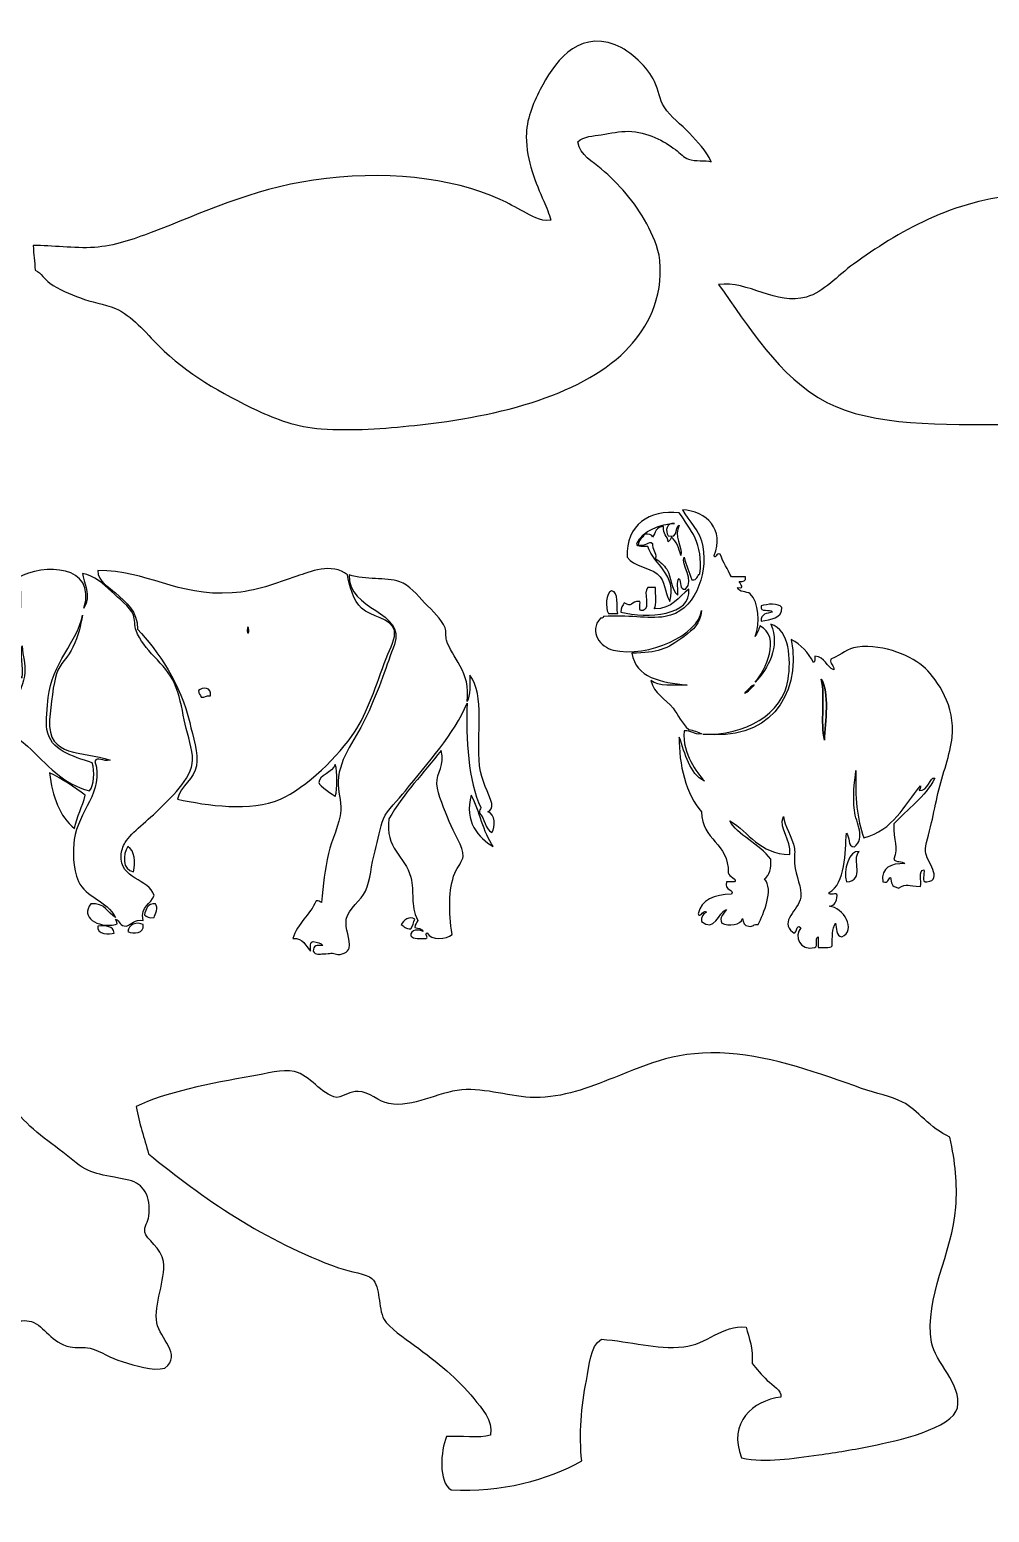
# Model space of a CAD drawing. Header units: centimetres. Extents: x -66 to 65, y -66 to 66.
# Drawn here: x 39.26 to 49.8, y -13.51 to 2.77 of the extents above; entities that cross this region are included whole.
import ezdxf

# ---------------------------------------------------------------- set-up
doc = ezdxf.new("R2010")
doc.units = ezdxf.units.CM
doc.header["$MEASUREMENT"] = 0
doc.layers.add('Layer 1', color=7, linetype='Continuous')

msp = doc.modelspace()

# ---------------------------------------------------------------- linework, layer by layer
at = {"layer": 'Layer 1'}
for points, knots in [([(46.74541, 1.31444), (46.67993, 1.33495), (46.57351, 1.31769), (46.49628, 1.3432), (46.49628, 1.3432), (46.44738, 1.35937), (46.40166, 1.41075), (46.35256, 1.44858), (46.35256, 1.44858), (46.23, 1.54296), (46.04689, 1.64427), (45.83511, 1.6498), (45.83511, 1.6498), (45.74282, 1.65226), (45.63924, 1.62797), (45.53806, 1.61146), (45.53806, 1.61146), (45.45099, 1.59723), (45.34486, 1.59868), (45.27932, 1.53484), (45.27932, 1.53484), (45.30416, 1.38059), (45.4463, 1.3173), (45.53806, 1.23777), (45.53806, 1.23777), (45.72933, 1.07201), (45.90583, 0.87685), (46.03632, 0.63412), (46.03632, 0.63412), (46.09868, 0.51805), (46.16504, 0.38499), (46.18004, 0.23166), (46.18004, 0.23166), (46.22147, -0.19318), (46.03333, -0.51097), (45.84468, -0.71692), (45.84468, -0.71692), (45.3747, -1.23026), (44.43321, -1.48247), (43.48748, -1.57936), (43.48748, -1.57936), (43.15514, -1.61341), (42.80155, -1.64045), (42.46222, -1.6177), (42.46222, -1.6177), (42.19171, -1.59955), (41.96131, -1.50959), (41.76271, -1.41648), (41.76271, -1.41648), (41.36496, -1.22998), (40.98177, -1.00921), (40.67998, -0.70742), (40.67998, -0.70742), (40.53001, -0.55745), (40.38288, -0.37219), (40.20087, -0.29536), (40.20087, -0.29536), (40.07501, -0.24228), (39.93795, -0.22715), (39.81757, -0.18037), (39.81757, -0.18037), (39.7006, -0.13491), (39.57749, -0.0856), (39.48218, -0.01749), (39.48218, -0.01749), (39.42217, 0.0254), (39.39135, 0.08927), (39.31933, 0.12623), (39.31933, 0.12623), (39.31769, 0.2205), (39.29771, 0.2963), (39.30012, 0.39454), (39.30012, 0.39454), (39.50538, 0.39991), (39.74377, 0.36017), (39.97089, 0.37541), (39.97089, 0.37541), (40.19208, 0.3902), (40.39758, 0.46457), (40.59372, 0.53823), (40.59372, 0.53823), (41.16189, 0.7517), (41.68113, 1.01149), (42.37598, 1.1132), (42.37598, 1.1132), (43.13967, 1.22496), (43.89038, 1.14606), (44.42653, 0.90235), (44.42653, 0.90235), (44.51559, 0.86187), (44.59817, 0.81295), (44.68521, 0.76826), (44.68521, 0.76826), (44.76951, 0.72495), (44.86161, 0.6587), (44.98228, 0.67245), (44.98228, 0.67245), (44.96566, 0.74227), (44.93542, 0.81406), (44.90563, 0.88322), (44.90563, 0.88322), (44.82178, 1.07782), (44.71397, 1.32407), (44.71397, 1.59228), (44.71397, 1.59228), (44.71397, 1.77357), (44.78326, 1.94669), (44.86735, 2.10973), (44.86735, 2.10973), (45.00528, 2.3773), (45.26335, 2.76608), (45.69134, 2.59844), (45.69134, 2.59844), (45.85924, 2.53266), (46.05281, 2.35105), (46.12258, 2.19598), (46.12258, 2.19598), (46.16708, 2.09695), (46.17745, 1.99963), (46.22796, 1.91809), (46.22796, 1.91809), (46.30016, 1.80162), (46.41833, 1.72751), (46.5058, 1.63065), (46.5058, 1.63065), (46.59518, 1.53177), (46.68826, 1.44345), (46.74541, 1.31444)], [0, 0, 0, 0, 0.03030303, 0.03030303, 0.03030303, 0.03030303, 0.06060606, 0.06060606, 0.06060606, 0.06060606, 0.09090909, 0.09090909, 0.09090909, 0.09090909, 0.12121212, 0.12121212, 0.12121212, 0.12121212, 0.15151515, 0.15151515, 0.15151515, 0.15151515, 0.18181818, 0.18181818, 0.18181818, 0.18181818, 0.21212121, 0.21212121, 0.21212121, 0.21212121, 0.24242424, 0.24242424, 0.24242424, 0.24242424, 0.27272727, 0.27272727, 0.27272727, 0.27272727, 0.3030303, 0.3030303, 0.3030303, 0.3030303, 0.33333333, 0.33333333, 0.33333333, 0.33333333, 0.36363636, 0.36363636, 0.36363636, 0.36363636, 0.39393939, 0.39393939, 0.39393939, 0.39393939, 0.42424242, 0.42424242, 0.42424242, 0.42424242, 0.45454545, 0.45454545, 0.45454545, 0.45454545, 0.48484848, 0.48484848, 0.48484848, 0.48484848, 0.51515152, 0.51515152, 0.51515152, 0.51515152, 0.54545455, 0.54545455, 0.54545455, 0.54545455, 0.57575758, 0.57575758, 0.57575758, 0.57575758, 0.60606061, 0.60606061, 0.60606061, 0.60606061, 0.63636364, 0.63636364, 0.63636364, 0.63636364, 0.66666667, 0.66666667, 0.66666667, 0.66666667, 0.6969697, 0.6969697, 0.6969697, 0.6969697, 0.72727273, 0.72727273, 0.72727273, 0.72727273, 0.75757576, 0.75757576, 0.75757576, 0.75757576, 0.78787879, 0.78787879, 0.78787879, 0.78787879, 0.81818182, 0.81818182, 0.81818182, 0.81818182, 0.84848485, 0.84848485, 0.84848485, 0.84848485, 0.87878788, 0.87878788, 0.87878788, 0.87878788, 0.90909091, 0.90909091, 0.90909091, 0.90909091, 0.93939394, 0.93939394, 0.93939394, 0.93939394, 1, 1, 1, 1]), ([(55.33569, 0.88322), (54.78348, 0.85856), (53.88392, 1.39281), (53.48853, 0.84869), (53.48853, 0.84869), (53.3995, 0.19546), (53.98576, 0.03877), (53.86831, -0.56694), (53.86831, -0.56694), (53.80029, -0.91778), (53.55139, -1.28851), (53.28133, -1.46462), (53.28133, -1.46462), (52.89051, -1.49269), (52.54521, -1.38633), (52.10745, -1.41284), (52.10745, -1.41284), (51.79254, -1.43192), (51.45586, -1.5029), (51.10616, -1.53365), (51.10616, -1.53365), (50.74992, -1.56503), (50.38776, -1.5682), (50.01859, -1.5682), (50.01859, -1.5682), (49.28395, -1.5682), (48.52316, -1.59117), (48.01604, -1.32653), (48.01604, -1.32653), (47.48362, -1.04866), (47.15263, -0.48486), (46.82486, -0.03176), (46.82486, -0.03176), (47.15228, 0.01385), (47.45542, -0.26814), (47.79162, -0.16985), (47.79162, -0.16985), (47.97807, -0.11532), (48.13087, 0.06269), (48.30949, 0.19266), (48.30949, 0.19266), (48.78376, 0.53765), (49.40918, 0.90579), (50.15665, 0.95225), (50.15665, 0.95225), (50.70899, 0.98657), (51.22649, 0.86301), (51.57225, 0.65877), (51.57225, 0.65877), (51.92452, 0.45068), (52.11589, 0.12423), (52.65982, 0.05457), (52.65982, 0.05457), (52.86985, 0.46679), (52.40484, 0.8198), (52.34909, 1.15939), (52.34909, 1.15939), (52.24244, 1.80894), (52.74239, 2.40018), (53.41941, 2.33329), (53.41941, 2.33329), (53.78446, 2.29723), (54.01618, 2.1171), (54.179, 1.9017), (54.179, 1.9017), (54.26136, 1.79269), (54.29476, 1.62854), (54.40339, 1.50464), (54.40339, 1.50464), (54.51647, 1.37568), (54.72626, 1.28424), (54.90403, 1.21114), (54.90403, 1.21114), (55.07219, 1.14206), (55.33386, 1.10396), (55.33569, 0.88322)], [0, 0, 0, 0, 0.05, 0.05, 0.05, 0.05, 0.1, 0.1, 0.1, 0.1, 0.15, 0.15, 0.15, 0.15, 0.2, 0.2, 0.2, 0.2, 0.25, 0.25, 0.25, 0.25, 0.3, 0.3, 0.3, 0.3, 0.35, 0.35, 0.35, 0.35, 0.4, 0.4, 0.4, 0.4, 0.45, 0.45, 0.45, 0.45, 0.5, 0.5, 0.5, 0.5, 0.55, 0.55, 0.55, 0.55, 0.6, 0.6, 0.6, 0.6, 0.65, 0.65, 0.65, 0.65, 0.7, 0.7, 0.7, 0.7, 0.75, 0.75, 0.75, 0.75, 0.8, 0.8, 0.8, 0.8, 0.85, 0.85, 0.85, 0.85, 0.9, 0.9, 0.9, 0.9, 1, 1, 1, 1]), ([(47.22621, -3.89626), (47.25087, -3.86438), (47.26645, -3.82355), (47.27815, -3.77908), (47.27815, -3.77908), (47.51818, -3.89666), (47.34006, -4.27549), (47.22621, -4.39863), (47.22621, -4.39863), (47.36832, -4.2494), (47.50789, -4.01107), (47.39943, -3.76233), (47.39943, -3.76233), (47.61073, -3.82734), (47.62163, -4.15042), (47.5899, -4.36508), (47.5899, -4.36508), (47.53264, -4.75262), (47.11137, -4.9914), (46.6546, -4.96788), (46.6546, -4.96788), (47.34955, -5.05363), (47.73624, -4.575), (47.62451, -3.92976), (47.62451, -3.92976), (47.73272, -3.98699), (47.80956, -4.07462), (47.86713, -4.18093), (47.86713, -4.18093), (47.89055, -4.17572), (47.88144, -4.13899), (47.88433, -4.11399), (47.88433, -4.11399), (47.99564, -4.12362), (48.00898, -4.22784), (48.09221, -4.26459), (48.09221, -4.26459), (48.09509, -4.21167), (48.04617, -4.20868), (48.05752, -4.14743), (48.05752, -4.14743), (48.19823, -4.08856), (48.22696, -4.02853), (48.35197, -4.01347), (48.35197, -4.01347), (48.64973, -3.97767), (48.95953, -4.11518), (49.09683, -4.24781), (49.09683, -4.24781), (49.23031, -4.37698), (49.42809, -4.66543), (49.39128, -5.00134), (49.39128, -5.00134), (49.37062, -5.18956), (49.28587, -5.40869), (49.23541, -5.62084), (49.23541, -5.62084), (49.21199, -5.71921), (49.18776, -5.84079), (49.16606, -5.93898), (49.16606, -5.93898), (49.13836, -6.06487), (49.09065, -6.18861), (49.09682, -6.25712), (49.09682, -6.25712), (49.10664, -6.36642), (49.30052, -6.56846), (49.11412, -6.59198), (49.11412, -6.59198), (49.04575, -6.60222), (49.09375, -6.50006), (49.07949, -6.45802), (49.07949, -6.45802), (49.0166, -6.46993), (49.05562, -6.58005), (49.0448, -6.64222), (49.0448, -6.64222), (48.89965, -6.63931), (48.90227, -6.60089), (48.80228, -6.65899), (48.80228, -6.65899), (48.71981, -6.6406), (48.72574, -6.60155), (48.71568, -6.54175), (48.71568, -6.54175), (48.68499, -6.5567), (48.69361, -6.60972), (48.62908, -6.59197), (48.62908, -6.59197), (48.61048, -6.42891), (48.71973, -6.3893), (48.8716, -6.39102), (48.8716, -6.39102), (48.84477, -6.36115), (48.76762, -6.37993), (48.75031, -6.34083), (48.75031, -6.34083), (48.8081, -6.21163), (48.741, -6.14059), (48.75031, -5.95573), (48.75031, -5.95573), (48.90125, -5.78896), (49.09546, -5.66416), (49.20066, -5.45339), (49.20066, -5.45339), (49.14166, -5.43029), (49.13473, -5.60132), (49.02749, -5.58732), (49.02749, -5.58732), (49.03659, -5.57388), (49.04564, -5.5602), (49.04479, -5.53715), (49.04479, -5.53715), (48.86138, -5.75051), (48.7442, -6.02795), (48.42117, -6.10645), (48.42117, -6.10645), (48.34542, -5.90627), (48.32277, -5.65467), (48.33462, -5.36966), (48.33462, -5.36966), (48.31658, -5.50581), (48.29917, -5.65803), (48.31737, -5.80501), (48.31737, -5.80501), (48.33478, -5.94675), (48.44506, -6.11142), (48.31737, -6.20689), (48.31737, -6.20689), (48.23501, -6.20835), (48.27361, -6.09288), (48.23072, -6.05624), (48.23072, -6.05624), (48.21424, -6.26087), (48.22286, -6.61168), (48.04019, -6.70918), (48.04019, -6.70918), (48.03238, -6.75585), (48.13459, -6.69614), (48.12679, -6.74273), (48.12679, -6.74273), (48.12364, -6.80652), (48.10218, -6.8529), (48.04019, -6.85991), (48.04019, -6.85991), (48.19629, -6.86512), (48.3488, -7.12645), (48.17883, -7.19482), (48.17883, -7.19482), (48.11139, -7.18744), (48.12705, -7.09965), (48.10948, -7.04411), (48.10948, -7.04411), (48.07239, -7.10319), (48.07321, -7.19879), (48.0749, -7.29533), (48.0749, -7.29533), (48.04606, -7.32332), (47.97314, -7.30861), (47.91893, -7.31205), (47.91893, -7.31205), (47.91893, -7.273), (47.91893, -7.23384), (47.91893, -7.19481), (47.91893, -7.19481), (47.87773, -7.20526), (47.92158, -7.29789), (47.88424, -7.31205), (47.88424, -7.31205), (47.71628, -7.35158), (47.65067, -7.1905), (47.72843, -7.09435), (47.72843, -7.09435), (47.68062, -7.03188), (47.67829, -7.20042), (47.64183, -7.14457), (47.64183, -7.14457), (47.4879, -7.02119), (47.70435, -6.90904), (47.72843, -6.75944), (47.72843, -6.75944), (47.74425, -6.66109), (47.67356, -6.53155), (47.65919, -6.39103), (47.65919, -6.39103), (47.6535, -6.33668), (47.6675, -6.27112), (47.65919, -6.22358), (47.65919, -6.22358), (47.63604, -6.09359), (47.54637, -5.98146), (47.53785, -5.87205), (47.53785, -5.87205), (47.48205, -6.02104), (47.62948, -6.11809), (47.60704, -6.29057), (47.60704, -6.29057), (47.26655, -6.28493), (47.16717, -6.04617), (46.94889, -5.92219), (46.94889, -5.92219), (47.02236, -6.06901), (47.28211, -6.18056), (47.39929, -6.34081), (47.39929, -6.34081), (47.40313, -6.43947), (47.39003, -6.52155), (47.32994, -6.55848), (47.32994, -6.55848), (47.43718, -6.68053), (47.3179, -6.93877), (47.2607, -7.06082), (47.2607, -7.06082), (47.20778, -7.0486), (47.20974, -7.08969), (47.15677, -7.07757), (47.15677, -7.07757), (47.10229, -7.08), (47.09729, -7.03463), (47.08753, -6.99383), (47.08753, -6.99383), (47.07306, -7.06357), (46.93436, -7.08358), (46.86226, -7.04405), (46.86226, -7.04405), (46.83032, -6.9833), (46.88097, -6.93745), (46.91425, -6.89337), (46.91425, -6.89337), (46.82175, -6.92962), (46.78124, -7.14687), (46.6371, -7.02733), (46.6371, -7.02733), (46.63623, -6.97624), (46.65287, -6.942), (46.68909, -6.92681), (46.68909, -6.92681), (46.68134, -6.87844), (46.61458, -6.99621), (46.60249, -6.94358), (46.60249, -6.94358), (46.63257, -6.783), (46.77979, -6.73562), (46.96624, -6.72593), (46.96624, -6.72593), (47.01016, -6.6751), (46.87864, -6.68669), (46.91425, -6.59197), (46.91425, -6.59197), (46.94314, -6.59197), (46.97198, -6.59197), (47.0009, -6.59197), (47.0009, -6.59197), (47.03821, -6.56556), (46.93698, -6.53212), (46.93155, -6.49148), (46.93155, -6.49148), (46.94044, -6.16472), (46.64133, -6.13583), (46.6371, -5.82177), (46.6371, -5.82177), (46.47348, -5.63897), (46.38408, -5.29678), (46.39453, -5.0013), (46.39453, -5.0013), (46.45991, -5.18934), (46.50301, -5.39881), (46.67173, -5.48684), (46.67173, -5.48684), (46.58518, -5.38069), (46.42834, -5.19762), (46.44657, -4.93436), (46.44657, -4.93436), (46.53203, -4.92431), (46.55169, -4.97783), (46.6371, -4.9678), (46.6371, -4.9678), (46.60397, -4.93851), (46.54682, -4.93227), (46.49856, -4.91756), (46.49856, -4.91756), (46.42114, -4.85118), (46.38654, -4.76185), (46.32539, -4.68314), (46.32539, -4.68314), (46.24742, -4.58302), (46.1146, -4.52156), (46.08282, -4.38175), (46.08282, -4.38175), (46.16503, -4.44742), (46.33206, -4.43117), (46.48131, -4.43202), (46.48131, -4.43202), (46.19207, -4.39895), (45.91642, -4.35286), (45.87504, -4.08036), (45.87504, -4.08036), (46.15994, -4.07547), (46.25435, -4.04112), (46.44659, -3.89616), (46.44659, -3.89616), (46.54766, -3.81996), (46.62854, -3.75945), (46.63712, -3.61157), (46.63712, -3.61157), (46.61191, -3.87248), (46.05498, -4.13936), (45.66716, -4.04686), (45.66716, -4.04686), (45.5345, -4.01522), (45.394, -3.84681), (45.52862, -3.69526), (45.52862, -3.69526), (45.54873, -3.69799), (45.55942, -3.69156), (45.56325, -3.67849), (45.56325, -3.67849), (45.82696, -3.65529), (46.04487, -3.71029), (46.23886, -3.67849), (46.23886, -3.67849), (46.56009, -3.62581), (46.70463, -3.23201), (46.65449, -2.90826), (46.65449, -2.90826), (46.62716, -2.73244), (46.49389, -2.63026), (46.42928, -2.50641), (46.42928, -2.50641), (46.69537, -2.51877), (46.89701, -2.7284), (46.77578, -3.00872), (46.77578, -3.00872), (46.79076, -3.05814), (46.80163, -2.96985), (46.84502, -2.99195), (46.84502, -2.99195), (46.87365, -3.08715), (46.92797, -3.15739), (46.96625, -3.24315), (46.96625, -3.24315), (47.01824, -3.24315), (47.07023, -3.24315), (47.12212, -3.24315), (47.12212, -3.24315), (47.12733, -3.28723), (47.0982, -3.2981), (47.05288, -3.29337), (47.05288, -3.29337), (47.06238, -3.3247), (47.12207, -3.37404), (47.03552, -3.36034), (47.03552, -3.36034), (47.04859, -3.41474), (47.13278, -3.40027), (47.17411, -3.42728), (47.17411, -3.42728), (47.26841, -3.52175), (47.2846, -3.74987), (47.22621, -3.89626)], [0, 0, 0, 0, 0.01098901, 0.01098901, 0.01098901, 0.01098901, 0.02197802, 0.02197802, 0.02197802, 0.02197802, 0.03296703, 0.03296703, 0.03296703, 0.03296703, 0.04395604, 0.04395604, 0.04395604, 0.04395604, 0.05494505, 0.05494505, 0.05494505, 0.05494505, 0.06593407, 0.06593407, 0.06593407, 0.06593407, 0.07692308, 0.07692308, 0.07692308, 0.07692308, 0.08791209, 0.08791209, 0.08791209, 0.08791209, 0.0989011, 0.0989011, 0.0989011, 0.0989011, 0.10989011, 0.10989011, 0.10989011, 0.10989011, 0.12087912, 0.12087912, 0.12087912, 0.12087912, 0.13186813, 0.13186813, 0.13186813, 0.13186813, 0.14285714, 0.14285714, 0.14285714, 0.14285714, 0.15384615, 0.15384615, 0.15384615, 0.15384615, 0.16483516, 0.16483516, 0.16483516, 0.16483516, 0.17582418, 0.17582418, 0.17582418, 0.17582418, 0.18681319, 0.18681319, 0.18681319, 0.18681319, 0.1978022, 0.1978022, 0.1978022, 0.1978022, 0.20879121, 0.20879121, 0.20879121, 0.20879121, 0.21978022, 0.21978022, 0.21978022, 0.21978022, 0.23076923, 0.23076923, 0.23076923, 0.23076923, 0.24175824, 0.24175824, 0.24175824, 0.24175824, 0.25274725, 0.25274725, 0.25274725, 0.25274725, 0.26373626, 0.26373626, 0.26373626, 0.26373626, 0.27472527, 0.27472527, 0.27472527, 0.27472527, 0.28571429, 0.28571429, 0.28571429, 0.28571429, 0.2967033, 0.2967033, 0.2967033, 0.2967033, 0.30769231, 0.30769231, 0.30769231, 0.30769231, 0.31868132, 0.31868132, 0.31868132, 0.31868132, 0.32967033, 0.32967033, 0.32967033, 0.32967033, 0.34065934, 0.34065934, 0.34065934, 0.34065934, 0.35164835, 0.35164835, 0.35164835, 0.35164835, 0.36263736, 0.36263736, 0.36263736, 0.36263736, 0.37362637, 0.37362637, 0.37362637, 0.37362637, 0.38461538, 0.38461538, 0.38461538, 0.38461538, 0.3956044, 0.3956044, 0.3956044, 0.3956044, 0.40659341, 0.40659341, 0.40659341, 0.40659341, 0.41758242, 0.41758242, 0.41758242, 0.41758242, 0.42857143, 0.42857143, 0.42857143, 0.42857143, 0.43956044, 0.43956044, 0.43956044, 0.43956044, 0.45054945, 0.45054945, 0.45054945, 0.45054945, 0.46153846, 0.46153846, 0.46153846, 0.46153846, 0.47252747, 0.47252747, 0.47252747, 0.47252747, 0.48351648, 0.48351648, 0.48351648, 0.48351648, 0.49450549, 0.49450549, 0.49450549, 0.49450549, 0.50549451, 0.50549451, 0.50549451, 0.50549451, 0.51648352, 0.51648352, 0.51648352, 0.51648352, 0.52747253, 0.52747253, 0.52747253, 0.52747253, 0.53846154, 0.53846154, 0.53846154, 0.53846154, 0.54945055, 0.54945055, 0.54945055, 0.54945055, 0.56043956, 0.56043956, 0.56043956, 0.56043956, 0.57142857, 0.57142857, 0.57142857, 0.57142857, 0.58241758, 0.58241758, 0.58241758, 0.58241758, 0.59340659, 0.59340659, 0.59340659, 0.59340659, 0.6043956, 0.6043956, 0.6043956, 0.6043956, 0.61538462, 0.61538462, 0.61538462, 0.61538462, 0.62637363, 0.62637363, 0.62637363, 0.62637363, 0.63736264, 0.63736264, 0.63736264, 0.63736264, 0.64835165, 0.64835165, 0.64835165, 0.64835165, 0.65934066, 0.65934066, 0.65934066, 0.65934066, 0.67032967, 0.67032967, 0.67032967, 0.67032967, 0.68131868, 0.68131868, 0.68131868, 0.68131868, 0.69230769, 0.69230769, 0.69230769, 0.69230769, 0.7032967, 0.7032967, 0.7032967, 0.7032967, 0.71428571, 0.71428571, 0.71428571, 0.71428571, 0.72527473, 0.72527473, 0.72527473, 0.72527473, 0.73626374, 0.73626374, 0.73626374, 0.73626374, 0.74725275, 0.74725275, 0.74725275, 0.74725275, 0.75824176, 0.75824176, 0.75824176, 0.75824176, 0.76923077, 0.76923077, 0.76923077, 0.76923077, 0.78021978, 0.78021978, 0.78021978, 0.78021978, 0.79120879, 0.79120879, 0.79120879, 0.79120879, 0.8021978, 0.8021978, 0.8021978, 0.8021978, 0.81318681, 0.81318681, 0.81318681, 0.81318681, 0.82417582, 0.82417582, 0.82417582, 0.82417582, 0.83516484, 0.83516484, 0.83516484, 0.83516484, 0.84615385, 0.84615385, 0.84615385, 0.84615385, 0.85714286, 0.85714286, 0.85714286, 0.85714286, 0.86813187, 0.86813187, 0.86813187, 0.86813187, 0.87912088, 0.87912088, 0.87912088, 0.87912088, 0.89010989, 0.89010989, 0.89010989, 0.89010989, 0.9010989, 0.9010989, 0.9010989, 0.9010989, 0.91208791, 0.91208791, 0.91208791, 0.91208791, 0.92307692, 0.92307692, 0.92307692, 0.92307692, 0.93406593, 0.93406593, 0.93406593, 0.93406593, 0.94505495, 0.94505495, 0.94505495, 0.94505495, 0.95604396, 0.95604396, 0.95604396, 0.95604396, 0.96703297, 0.96703297, 0.96703297, 0.96703297, 0.97802198, 0.97802198, 0.97802198, 0.97802198, 1, 1, 1, 1]), ([(46.44672, -3.0256), (46.41127, -3.1055), (46.56801, -3.28227), (46.46402, -3.37723), (46.46402, -3.37723), (46.3924, -3.38511), (46.41809, -3.29894), (46.39467, -3.26002), (46.39467, -3.26002), (46.35514, -3.28867), (46.38843, -3.38781), (46.37747, -3.44417), (46.37747, -3.44417), (46.29831, -3.3776), (46.31251, -3.24883), (46.25618, -3.15956), (46.25618, -3.15956), (46.22451, -3.1095), (46.18218, -3.0768), (46.13495, -3.04235), (46.13495, -3.04235), (46.14564, -2.96509), (46.09608, -2.94596), (46.10021, -2.87492), (46.10021, -2.87492), (46.0583, -2.8392), (46.02631, -2.91474), (45.9444, -2.89167), (45.9444, -2.89167), (45.94466, -2.83047), (45.99364, -2.81642), (46.01359, -2.77443), (46.01359, -2.77443), (46.05664, -2.77197), (46.09778, -2.77136), (46.10019, -2.80793), (46.10019, -2.80793), (46.13379, -2.76229), (46.13787, -2.68802), (46.22153, -2.69075), (46.22153, -2.69075), (46.20886, -2.77547), (46.26902, -2.78994), (46.27352, -2.85818), (46.27352, -2.85818), (46.28963, -2.8459), (46.29971, -2.82775), (46.3081, -2.80794), (46.3081, -2.80794), (46.36681, -2.8517), (46.38888, -2.93079), (46.41208, -3.00886), (46.41208, -3.00886), (46.42862, -2.91091), (46.3276, -2.79635), (46.39467, -2.67398), (46.39467, -2.67398), (46.33974, -2.69901), (46.38877, -2.82448), (46.27354, -2.79122), (46.27354, -2.79122), (46.23488, -2.74172), (46.25647, -2.6384), (46.34278, -2.65723), (46.34278, -2.65723), (46.19644, -2.65548), (45.9871, -2.73748), (45.92709, -2.87496), (45.92709, -2.87496), (45.92952, -2.92282), (45.99932, -2.90549), (46.04838, -2.9084), (46.04838, -2.9084), (46.11619, -3.11155), (46.37281, -3.21892), (46.29079, -3.5112), (46.29079, -3.5112), (46.22377, -3.39439), (46.24827, -3.29085), (46.15225, -3.20981), (46.15225, -3.20981), (46.06129, -3.13297), (45.89288, -3.13422), (45.82316, -3.02561), (45.82316, -3.02561), (45.80435, -2.66993), (46.06433, -2.50322), (46.39466, -2.54002), (46.39466, -2.54002), (46.51325, -2.72121), (46.66332, -2.87205), (46.61998, -3.20979), (46.61998, -3.20979), (46.58535, -3.22664), (46.59254, -3.28385), (46.53338, -3.27676), (46.53338, -3.27676), (46.50609, -3.19155), (46.46815, -3.11643), (46.44672, -3.0256)], [0, 0, 0, 0, 0.03846154, 0.03846154, 0.03846154, 0.03846154, 0.07692308, 0.07692308, 0.07692308, 0.07692308, 0.11538462, 0.11538462, 0.11538462, 0.11538462, 0.15384615, 0.15384615, 0.15384615, 0.15384615, 0.19230769, 0.19230769, 0.19230769, 0.19230769, 0.23076923, 0.23076923, 0.23076923, 0.23076923, 0.26923077, 0.26923077, 0.26923077, 0.26923077, 0.30769231, 0.30769231, 0.30769231, 0.30769231, 0.34615385, 0.34615385, 0.34615385, 0.34615385, 0.38461538, 0.38461538, 0.38461538, 0.38461538, 0.42307692, 0.42307692, 0.42307692, 0.42307692, 0.46153846, 0.46153846, 0.46153846, 0.46153846, 0.5, 0.5, 0.5, 0.5, 0.53846154, 0.53846154, 0.53846154, 0.53846154, 0.57692308, 0.57692308, 0.57692308, 0.57692308, 0.61538462, 0.61538462, 0.61538462, 0.61538462, 0.65384615, 0.65384615, 0.65384615, 0.65384615, 0.69230769, 0.69230769, 0.69230769, 0.69230769, 0.73076923, 0.73076923, 0.73076923, 0.73076923, 0.76923077, 0.76923077, 0.76923077, 0.76923077, 0.80769231, 0.80769231, 0.80769231, 0.80769231, 0.84615385, 0.84615385, 0.84615385, 0.84615385, 0.88461538, 0.88461538, 0.88461538, 0.88461538, 0.92307692, 0.92307692, 0.92307692, 0.92307692, 1, 1, 1, 1]), ([(40.88179, -5.68368), (40.92214, -5.53112), (41.0688, -5.45825), (41.09298, -5.31639), (41.09298, -5.31639), (41.11542, -5.18415), (41.05194, -4.99646), (41.01752, -4.84202), (41.01752, -4.84202), (40.92481, -4.42612), (40.66652, -4.05332), (40.44433, -3.8166), (40.44433, -3.8166), (40.44454, -3.61327), (40.32103, -3.52646), (40.203, -3.41875), (40.203, -3.41875), (40.13106, -3.35311), (40.01065, -3.29781), (40.00694, -3.17393), (40.00694, -3.17393), (40.55037, -3.1661), (40.87165, -3.46047), (41.48503, -3.41875), (41.48503, -3.41875), (41.74326, -3.40118), (41.96676, -3.31445), (42.19409, -3.23513), (42.19409, -3.23513), (42.33469, -3.18608), (42.57551, -3.08445), (42.7522, -3.21984), (42.7522, -3.21984), (42.76228, -3.32488), (42.82052, -3.51001), (42.90293, -3.58713), (42.90293, -3.58713), (43.00437, -3.68185), (43.23522, -3.69579), (43.26504, -3.832), (43.26504, -3.832), (43.28353, -3.91643), (43.22096, -4.01393), (43.17455, -4.13804), (43.17455, -4.13804), (43.06578, -4.42879), (42.97101, -4.73155), (42.8276, -4.94909), (42.8276, -4.94909), (42.66393, -5.19732), (42.29285, -5.56358), (42.01319, -5.68368), (42.01319, -5.68368), (41.68721, -5.82367), (41.21149, -5.7539), (40.88179, -5.68368)], [0, 0, 0, 0, 0.06666667, 0.06666667, 0.06666667, 0.06666667, 0.13333333, 0.13333333, 0.13333333, 0.13333333, 0.2, 0.2, 0.2, 0.2, 0.26666667, 0.26666667, 0.26666667, 0.26666667, 0.33333333, 0.33333333, 0.33333333, 0.33333333, 0.4, 0.4, 0.4, 0.4, 0.46666667, 0.46666667, 0.46666667, 0.46666667, 0.53333333, 0.53333333, 0.53333333, 0.53333333, 0.6, 0.6, 0.6, 0.6, 0.66666667, 0.66666667, 0.66666667, 0.66666667, 0.73333333, 0.73333333, 0.73333333, 0.73333333, 0.8, 0.8, 0.8, 0.8, 0.86666667, 0.86666667, 0.86666667, 0.86666667, 1, 1, 1, 1]), ([(40.62541, -6.73964), (40.59498, -6.84148), (40.47251, -6.84984), (40.50468, -7.0151), (40.50468, -7.0151), (40.41414, -7.00489), (40.37921, -7.05106), (40.32365, -7.07632), (40.32365, -7.07632), (40.25023, -7.0845), (40.25301, -7.01531), (40.20297, -6.99975), (40.20297, -6.99975), (40.20736, -7.00914), (40.24049, -7.05873), (40.20297, -7.061), (40.20297, -7.061), (40.00096, -7.09682), (39.81292, -6.98197), (39.9314, -6.83145), (39.9314, -6.83145), (40.08533, -6.81814), (40.11624, -6.92966), (40.20297, -6.98446), (40.20297, -6.98446), (40.1051, -6.79465), (39.87632, -6.76464), (39.79564, -6.58655), (39.79564, -6.58655), (39.72997, -6.44106), (39.73555, -6.24439), (39.75042, -6.12747), (39.75042, -6.12747), (39.78918, -5.82301), (40.08311, -5.5968), (39.97672, -5.27043), (39.97672, -5.27043), (39.99939, -5.2042), (40.07123, -5.27747), (40.14261, -5.25514), (40.14261, -5.25514), (39.84397, -5.14788), (39.45067, -5.23667), (39.47893, -4.8113), (39.47893, -4.8113), (39.48951, -4.65205), (39.52312, -4.39866), (39.55434, -4.30629), (39.55434, -4.30629), (39.58995, -4.20112), (39.68761, -4.11568), (39.73537, -4.01554), (39.73537, -4.01554), (39.7962, -3.88814), (39.81686, -3.778), (39.84099, -3.66356), (39.84099, -3.66356), (39.79225, -3.93669), (39.49605, -4.21053), (39.46385, -4.56642), (39.46385, -4.56642), (39.4544, -4.67059), (39.43263, -4.82465), (39.44877, -4.9185), (39.44877, -4.9185), (39.48922, -5.15252), (39.72338, -5.20639), (39.94656, -5.28577), (39.94656, -5.28577), (39.97492, -5.37634), (39.96923, -5.53559), (39.91642, -5.59184), (39.91642, -5.59184), (39.62988, -5.52437), (39.44509, -5.29717), (39.2376, -5.10207), (39.2376, -5.10207), (39.18598, -5.05357), (39.05554, -4.97076), (39.04149, -4.9185), (39.04149, -4.9185), (38.99254, -4.73602), (39.19183, -4.5158), (39.20741, -4.29099), (39.20741, -4.29099), (39.21392, -4.19799), (39.18534, -4.12264), (39.17722, -4.00024), (39.17722, -4.00024), (39.15365, -4.08065), (39.19241, -4.22948), (39.17722, -4.35224), (39.17722, -4.35224), (39.07594, -4.28668), (39.04445, -4.15023), (38.96608, -4.06144), (38.96608, -4.06144), (38.97217, -3.9401), (38.99114, -3.83181), (39.07165, -3.78604), (39.07165, -3.78604), (39.11957, -3.82411), (39.14277, -3.88732), (39.14706, -3.96969), (39.14706, -3.96969), (39.13063, -3.76964), (39.19429, -3.45055), (39.13198, -3.25037), (39.13198, -3.25037), (39.40844, -3.09625), (40.00294, -3.10448), (39.85607, -3.58708), (39.85607, -3.58708), (39.94563, -3.45161), (39.84879, -3.30263), (39.84099, -3.20447), (39.84099, -3.20447), (39.97281, -3.22844), (40.06636, -3.31832), (40.15778, -3.40341), (40.15778, -3.40341), (40.24425, -3.484), (40.35818, -3.5628), (40.39911, -3.6636), (40.39911, -3.6636), (40.41461, -3.70183), (40.41234, -3.78245), (40.42925, -3.83195), (40.42925, -3.83195), (40.50336, -4.0487), (40.75212, -4.1908), (40.8516, -4.41345), (40.8516, -4.41345), (40.90505, -4.53317), (40.93015, -4.68182), (40.95722, -4.81133), (40.95722, -4.81133), (40.984, -4.93952), (41.03149, -5.07803), (41.04765, -5.20926), (41.04765, -5.20926), (41.07493, -5.43035), (40.82498, -5.64807), (40.70081, -5.77544), (40.70081, -5.77544), (40.56212, -5.91765), (40.38082, -6.04203), (40.30859, -6.15816), (40.30859, -6.15816), (40.2843, -6.19719), (40.26565, -6.26291), (40.26332, -6.29582), (40.26332, -6.29582), (40.24481, -6.56771), (40.57514, -6.55572), (40.62541, -6.73964)], [0, 0, 0, 0, 0.025, 0.025, 0.025, 0.025, 0.05, 0.05, 0.05, 0.05, 0.075, 0.075, 0.075, 0.075, 0.1, 0.1, 0.1, 0.1, 0.125, 0.125, 0.125, 0.125, 0.15, 0.15, 0.15, 0.15, 0.175, 0.175, 0.175, 0.175, 0.2, 0.2, 0.2, 0.2, 0.225, 0.225, 0.225, 0.225, 0.25, 0.25, 0.25, 0.25, 0.275, 0.275, 0.275, 0.275, 0.3, 0.3, 0.3, 0.3, 0.325, 0.325, 0.325, 0.325, 0.35, 0.35, 0.35, 0.35, 0.375, 0.375, 0.375, 0.375, 0.4, 0.4, 0.4, 0.4, 0.425, 0.425, 0.425, 0.425, 0.45, 0.45, 0.45, 0.45, 0.475, 0.475, 0.475, 0.475, 0.5, 0.5, 0.5, 0.5, 0.525, 0.525, 0.525, 0.525, 0.55, 0.55, 0.55, 0.55, 0.575, 0.575, 0.575, 0.575, 0.6, 0.6, 0.6, 0.6, 0.625, 0.625, 0.625, 0.625, 0.65, 0.65, 0.65, 0.65, 0.675, 0.675, 0.675, 0.675, 0.7, 0.7, 0.7, 0.7, 0.725, 0.725, 0.725, 0.725, 0.75, 0.75, 0.75, 0.75, 0.775, 0.775, 0.775, 0.775, 0.8, 0.8, 0.8, 0.8, 0.825, 0.825, 0.825, 0.825, 0.85, 0.85, 0.85, 0.85, 0.875, 0.875, 0.875, 0.875, 0.9, 0.9, 0.9, 0.9, 0.925, 0.925, 0.925, 0.925, 0.95, 0.95, 0.95, 0.95, 1, 1, 1, 1]), ([(42.76729, -3.2198), (42.9585, -3.28253), (43.16059, -3.24158), (43.32535, -3.29634), (43.32535, -3.29634), (43.42277, -3.32867), (43.52125, -3.44623), (43.59692, -3.52592), (43.59692, -3.52592), (43.68476, -3.61847), (43.78472, -3.706), (43.82317, -3.80132), (43.82317, -3.80132), (43.83889, -3.84027), (43.826, -3.89771), (43.8383, -3.93909), (43.8383, -3.93909), (43.89204, -4.1216), (44.10966, -4.28942), (44.06449, -4.61243), (44.06449, -4.61243), (44.09942, -4.54078), (44.09529, -4.42939), (44.09468, -4.32163), (44.09468, -4.32163), (44.26505, -4.54446), (44.16268, -4.97309), (44.20025, -5.31638), (44.20025, -5.31638), (44.2189, -5.48627), (44.30159, -5.61327), (44.33601, -5.72963), (44.33601, -5.72963), (44.34413, -5.78376), (44.3232, -5.8084), (44.29074, -5.82144), (44.29074, -5.82144), (44.37385, -5.84184), (44.37657, -5.99006), (44.33601, -6.05105), (44.33601, -6.05105), (44.25896, -6.01184), (44.26071, -5.8928), (44.20025, -5.83676), (44.20025, -5.83676), (44.1939, -5.80477), (44.21065, -5.79625), (44.21533, -5.77548), (44.21533, -5.77548), (44.07664, -5.48962), (44.04925, -5.01994), (44.06449, -4.62777), (44.06449, -4.62777), (43.92558, -4.9716), (43.62756, -5.28566), (43.38573, -5.59189), (43.38573, -5.59189), (43.30495, -5.6941), (43.18647, -5.79771), (43.14446, -5.89796), (43.14446, -5.89796), (43.10538, -5.99088), (43.08797, -6.13241), (43.05387, -6.24994), (43.05387, -6.24994), (43.00823, -6.40737), (43.00508, -6.57144), (42.9483, -6.69373), (42.9483, -6.69373), (42.90475, -6.78776), (42.75539, -6.89211), (42.73716, -6.99975), (42.73716, -6.99975), (42.71927, -7.10524), (42.78894, -7.21798), (42.76735, -7.32114), (42.76735, -7.32114), (42.75804, -7.35945), (42.68755, -7.40406), (42.61651, -7.38234), (42.61651, -7.38234), (42.56089, -7.36541), (42.5842, -7.37938), (42.48075, -7.38234), (42.48075, -7.38234), (42.4485, -7.38327), (42.39428, -7.4006), (42.37513, -7.35178), (42.37513, -7.35178), (42.37013, -7.2905), (42.41834, -7.28331), (42.48075, -7.29056), (42.48075, -7.29056), (42.46059, -7.25995), (42.41384, -7.25648), (42.37513, -7.24468), (42.37513, -7.24468), (42.33198, -7.24682), (42.34753, -7.30855), (42.34499, -7.35181), (42.34499, -7.35181), (42.28964, -7.29572), (42.26839, -7.20502), (42.14899, -7.21407), (42.14899, -7.21407), (42.20429, -7.0459), (42.33703, -6.9561), (42.40532, -6.80084), (42.40532, -6.80084), (42.43683, -6.79438), (42.44533, -6.81137), (42.46572, -6.81616), (42.46572, -6.81616), (42.48204, -6.62039), (42.50107, -6.45659), (42.54113, -6.28054), (42.54113, -6.28054), (42.5769, -6.1233), (42.66432, -5.9651), (42.67683, -5.80612), (42.67683, -5.80612), (42.68506, -5.70269), (42.64098, -5.59078), (42.64669, -5.48473), (42.64669, -5.48473), (42.66063, -5.22435), (42.85516, -4.99843), (42.96348, -4.76549), (42.96348, -4.76549), (43.0967, -4.47879), (43.18697, -4.19648), (43.26511, -3.98502), (43.26511, -3.98502), (43.40044, -3.61874), (42.75025, -3.61581), (42.76729, -3.2198)], [0, 0, 0, 0, 0.02857143, 0.02857143, 0.02857143, 0.02857143, 0.05714286, 0.05714286, 0.05714286, 0.05714286, 0.08571429, 0.08571429, 0.08571429, 0.08571429, 0.11428571, 0.11428571, 0.11428571, 0.11428571, 0.14285714, 0.14285714, 0.14285714, 0.14285714, 0.17142857, 0.17142857, 0.17142857, 0.17142857, 0.2, 0.2, 0.2, 0.2, 0.22857143, 0.22857143, 0.22857143, 0.22857143, 0.25714286, 0.25714286, 0.25714286, 0.25714286, 0.28571429, 0.28571429, 0.28571429, 0.28571429, 0.31428571, 0.31428571, 0.31428571, 0.31428571, 0.34285714, 0.34285714, 0.34285714, 0.34285714, 0.37142857, 0.37142857, 0.37142857, 0.37142857, 0.4, 0.4, 0.4, 0.4, 0.42857143, 0.42857143, 0.42857143, 0.42857143, 0.45714286, 0.45714286, 0.45714286, 0.45714286, 0.48571429, 0.48571429, 0.48571429, 0.48571429, 0.51428571, 0.51428571, 0.51428571, 0.51428571, 0.54285714, 0.54285714, 0.54285714, 0.54285714, 0.57142857, 0.57142857, 0.57142857, 0.57142857, 0.6, 0.6, 0.6, 0.6, 0.62857143, 0.62857143, 0.62857143, 0.62857143, 0.65714286, 0.65714286, 0.65714286, 0.65714286, 0.68571429, 0.68571429, 0.68571429, 0.68571429, 0.71428571, 0.71428571, 0.71428571, 0.71428571, 0.74285714, 0.74285714, 0.74285714, 0.74285714, 0.77142857, 0.77142857, 0.77142857, 0.77142857, 0.8, 0.8, 0.8, 0.8, 0.82857143, 0.82857143, 0.82857143, 0.82857143, 0.85714286, 0.85714286, 0.85714286, 0.85714286, 0.88571429, 0.88571429, 0.88571429, 0.88571429, 0.91428571, 0.91428571, 0.91428571, 0.91428571, 0.94285714, 0.94285714, 0.94285714, 0.94285714, 1, 1, 1, 1]), ([(45.71927, -3.64512), (45.68464, -3.64512), (45.64992, -3.64512), (45.61529, -3.64512), (45.61529, -3.64512), (45.57962, -3.57564), (45.58904, -3.42388), (45.64992, -3.394), (45.64992, -3.394), (45.73962, -3.41332), (45.69678, -3.56085), (45.71927, -3.64512)], [0, 0, 0, 0, 0.25, 0.25, 0.25, 0.25, 0.5, 0.5, 0.5, 0.5, 1, 1, 1, 1]), ([(46.04839, -3.36048), (46.07723, -3.36048), (46.10612, -3.36048), (46.13494, -3.36048), (46.13494, -3.36048), (46.12735, -3.43697), (46.15251, -3.54479), (46.11764, -3.59482), (46.11764, -3.59482), (46.32095, -3.59604), (46.38392, -3.4616), (46.49869, -3.3772), (46.49869, -3.3772), (46.53539, -3.66565), (46.04564, -3.70505), (45.75383, -3.6284), (45.75383, -3.6284), (45.74555, -3.57567), (45.77854, -3.56289), (45.78857, -3.52791), (45.78857, -3.52791), (45.88535, -3.58498), (45.84977, -3.51166), (45.96174, -3.51114), (45.96174, -3.51114), (45.97222, -3.54572), (45.93383, -3.62745), (45.99648, -3.61166), (45.99648, -3.61166), (46.08157, -3.59342), (45.9919, -3.40644), (46.04839, -3.36048)], [0, 0, 0, 0, 0.11111111, 0.11111111, 0.11111111, 0.11111111, 0.22222222, 0.22222222, 0.22222222, 0.22222222, 0.33333333, 0.33333333, 0.33333333, 0.33333333, 0.44444444, 0.44444444, 0.44444444, 0.44444444, 0.55555556, 0.55555556, 0.55555556, 0.55555556, 0.66666667, 0.66666667, 0.66666667, 0.66666667, 0.77777778, 0.77777778, 0.77777778, 0.77777778, 1, 1, 1, 1]), ([(47.52056, -3.57816), (47.52149, -3.70175), (47.4015, -3.7086), (47.29545, -3.72879), (47.29545, -3.72879), (47.28558, -3.64674), (47.35818, -3.64431), (47.41674, -3.62841), (47.41674, -3.62841), (47.39803, -3.58499), (47.27307, -3.64447), (47.29545, -3.56144), (47.29545, -3.56144), (47.3544, -3.53947), (47.48587, -3.5282), (47.52056, -3.57816)], [0, 0, 0, 0, 0.2, 0.2, 0.2, 0.2, 0.4, 0.4, 0.4, 0.4, 0.6, 0.6, 0.6, 0.6, 1, 1, 1, 1]), ([(47.98831, -5.03487), (48.00101, -4.83336), (48.04443, -4.51592), (47.95362, -4.3651), (47.95362, -4.3651), (47.99914, -4.55558), (47.94103, -4.84612), (47.98831, -5.03487)], [0, 0, 0, 0, 0.33333333, 0.33333333, 0.33333333, 0.33333333, 1, 1, 1, 1]), ([(47.12223, -4.51579), (47.15596, -4.50529), (47.24383, -4.40123), (47.20883, -4.43213), (47.20883, -4.43213), (47.1752, -4.4426), (47.08714, -4.54669), (47.12223, -4.51579)], [0, 0, 0, 0, 0.33333333, 0.33333333, 0.33333333, 0.33333333, 1, 1, 1, 1]), ([(43.58186, -7.13757), (43.57308, -7.10048), (43.52482, -7.10352), (43.49132, -7.09164), (43.49132, -7.09164), (43.48894, -7.05359), (43.515, -7.04428), (43.52151, -7.0151), (43.52151, -7.0151), (43.43293, -6.83862), (43.48989, -6.70509), (43.44605, -6.54073), (43.44605, -6.54073), (43.3844, -6.30959), (43.15892, -6.22482), (43.20467, -5.89798), (43.20467, -5.89798), (43.36853, -5.62041), (43.58615, -5.39739), (43.77792, -5.14807), (43.77792, -5.14807), (43.82726, -5.3123), (43.72635, -5.38712), (43.7327, -5.51536), (43.7327, -5.51536), (43.73855, -5.63561), (43.8207, -5.8028), (43.86835, -5.92853), (43.86835, -5.92853), (43.91518, -6.05204), (44.0244, -6.20446), (44.01924, -6.3112), (44.01924, -6.3112), (44.01654, -6.36697), (43.95526, -6.42815), (43.9287, -6.49479), (43.9287, -6.49479), (43.85843, -6.67124), (43.86303, -6.92569), (43.89851, -7.16818), (43.89851, -7.16818), (43.84152, -7.22292), (43.66136, -7.24017), (43.62699, -7.15286), (43.62699, -7.15286), (43.58476, -7.16784), (43.6489, -7.19366), (43.61191, -7.21406), (43.61191, -7.21406), (43.54624, -7.21448), (43.47224, -7.22319), (43.44602, -7.18345), (43.44602, -7.18345), (43.43677, -7.115), (43.5408, -7.10709), (43.58186, -7.13757)], [0, 0, 0, 0, 0.06666667, 0.06666667, 0.06666667, 0.06666667, 0.13333333, 0.13333333, 0.13333333, 0.13333333, 0.2, 0.2, 0.2, 0.2, 0.26666667, 0.26666667, 0.26666667, 0.26666667, 0.33333333, 0.33333333, 0.33333333, 0.33333333, 0.4, 0.4, 0.4, 0.4, 0.46666667, 0.46666667, 0.46666667, 0.46666667, 0.53333333, 0.53333333, 0.53333333, 0.53333333, 0.6, 0.6, 0.6, 0.6, 0.66666667, 0.66666667, 0.66666667, 0.66666667, 0.73333333, 0.73333333, 0.73333333, 0.73333333, 0.8, 0.8, 0.8, 0.8, 0.86666667, 0.86666667, 0.86666667, 0.86666667, 1, 1, 1, 1]), ([(42.61645, -5.30112), (42.64286, -5.38431), (42.63976, -5.56946), (42.61645, -5.65312), (42.61645, -5.65312), (42.60068, -5.64037), (42.43698, -5.53803), (42.43547, -5.50001), (42.43547, -5.50001), (42.43222, -5.42325), (42.58949, -5.3918), (42.61645, -5.30112)], [0, 0, 0, 0, 0.25, 0.25, 0.25, 0.25, 0.5, 0.5, 0.5, 0.5, 1, 1, 1, 1]), ([(39.87119, -5.63778), (39.83915, -5.76856), (39.77935, -5.87112), (39.75046, -6.00507), (39.75046, -6.00507), (39.58986, -5.8722), (39.5085, -5.65884), (39.47894, -5.39293), (39.47894, -5.39293), (39.62108, -5.46313), (39.74593, -5.55057), (39.87119, -5.63778)], [0, 0, 0, 0, 0.25, 0.25, 0.25, 0.25, 0.5, 0.5, 0.5, 0.5, 1, 1, 1, 1]), ([(44.10976, -5.63778), (44.20387, -5.81262), (44.23832, -6.04807), (44.35114, -6.20404), (44.35114, -6.20404), (44.18691, -6.10977), (44.02795, -5.93078), (44.10976, -5.63778)], [0, 0, 0, 0, 0.33333333, 0.33333333, 0.33333333, 0.33333333, 1, 1, 1, 1]), ([(40.33871, -6.20407), (40.41668, -6.24714), (40.42097, -6.37674), (40.39911, -6.47953), (40.39911, -6.47953), (40.27449, -6.46013), (40.28135, -6.28992), (40.33871, -6.20407)], [0, 0, 0, 0, 0.33333333, 0.33333333, 0.33333333, 0.33333333, 1, 1, 1, 1]), ([(48.36945, -6.25719), (48.28185, -6.35133), (48.44303, -6.57281), (48.23081, -6.59205), (48.23081, -6.59205), (48.18662, -6.46849), (48.26314, -6.23476), (48.36945, -6.25719)], [0, 0, 0, 0, 0.33333333, 0.33333333, 0.33333333, 0.33333333, 1, 1, 1, 1]), ([(40.64046, -6.83147), (40.67565, -6.87486), (40.64268, -6.94699), (40.62543, -6.98448), (40.62543, -6.98448), (40.57029, -6.9944), (40.54497, -6.97419), (40.51981, -6.95387), (40.51981, -6.95387), (40.53675, -6.8895), (40.5567, -6.82809), (40.64046, -6.83147)], [0, 0, 0, 0, 0.25, 0.25, 0.25, 0.25, 0.5, 0.5, 0.5, 0.5, 1, 1, 1, 1]), ([(43.49135, -6.99977), (43.47487, -7.03409), (43.46629, -7.07653), (43.44608, -7.10693), (43.44608, -7.10693), (43.38914, -7.11373), (43.37522, -7.07679), (43.34051, -7.06105), (43.34051, -7.06105), (43.36237, -7.01565), (43.43102, -6.95763), (43.49135, -6.99977)], [0, 0, 0, 0, 0.25, 0.25, 0.25, 0.25, 0.5, 0.5, 0.5, 0.5, 1, 1, 1, 1]), ([(40.00695, -7.07632), (40.09619, -7.07246), (40.18012, -7.07397), (40.18798, -7.15289), (40.18798, -7.15289), (40.14053, -7.16892), (39.99171, -7.17284), (40.00695, -7.07632)], [0, 0, 0, 0, 0.33333333, 0.33333333, 0.33333333, 0.33333333, 1, 1, 1, 1]), ([(40.50471, -7.06103), (40.529, -7.16223), (40.39406, -7.16623), (40.33874, -7.13757), (40.33874, -7.13757), (40.3399, -7.06216), (40.44097, -7.02388), (40.50471, -7.06103)], [0, 0, 0, 0, 0.33333333, 0.33333333, 0.33333333, 0.33333333, 1, 1, 1, 1]), ([(38.60542, -11.18546), (38.46837, -11.45854), (38.14981, -11.55006), (37.82913, -11.63949), (37.82913, -11.63949), (37.74306, -11.81732), (37.56449, -12.25872), (37.71195, -12.47438), (37.71195, -12.47438), (37.80688, -12.61321), (37.97124, -12.52002), (38.166, -12.56225), (38.166, -12.56225), (38.23683, -12.63297), (38.28247, -12.72891), (38.28316, -12.86983), (38.28316, -12.86983), (38.26826, -12.93788), (38.23882, -12.79464), (38.19529, -12.79657), (38.19529, -12.79657), (38.19815, -12.85316), (38.19582, -12.90452), (38.18063, -12.94304), (38.18063, -12.94304), (38.13883, -12.89205), (38.12369, -12.81445), (38.04881, -12.79657), (38.04881, -12.79657), (38.05857, -12.8796), (38.03545, -12.92966), (38.01952, -12.98696), (38.01952, -12.98696), (37.96523, -12.96315), (37.96787, -12.88242), (37.93168, -12.84051), (37.93168, -12.84051), (37.56761, -12.81339), (37.09422, -12.92049), (36.92105, -12.66472), (36.92105, -12.66472), (36.75037, -12.4126), (36.82032, -12.0326), (36.62813, -11.77127), (36.62813, -11.77127), (36.26896, -11.78818), (35.80755, -11.80831), (35.47105, -11.75661), (35.47105, -11.75661), (35.53675, -11.9243), (35.63766, -12.03813), (35.60284, -12.34248), (35.60284, -12.34248), (35.58329, -12.5138), (35.44869, -12.65927), (35.48568, -12.79653), (35.48568, -12.79653), (35.5413, -13.00288), (35.94584, -12.93557), (36.07155, -13.10411), (36.07155, -13.10411), (36.11584, -13.20047), (36.10536, -13.38272), (36.08623, -13.49956), (36.08623, -13.49956), (36.05863, -13.46371), (36.03093, -13.42794), (36.02762, -13.36777), (36.02762, -13.36777), (35.98597, -13.4091), (35.9715, -13.47765), (35.92509, -13.51424), (35.92509, -13.51424), (35.90133, -13.47453), (35.90623, -13.40616), (35.8958, -13.35311), (35.8958, -13.35311), (35.83905, -13.36962), (35.84521, -13.44897), (35.80791, -13.48493), (35.80791, -13.48493), (35.77468, -13.46932), (35.80235, -13.39285), (35.79328, -13.35311), (35.79328, -13.35311), (35.30481, -13.25214), (34.80837, -13.34544), (34.56297, -13.07482), (34.56297, -13.07482), (34.44475, -12.94449), (34.3481, -12.66096), (34.27002, -12.45964), (34.27002, -12.45964), (34.09516, -12.00863), (33.94781, -11.55503), (33.83063, -11.08288), (33.83063, -11.08288), (33.69172, -10.52321), (33.53408, -9.81219), (33.94784, -9.39852), (33.94784, -9.39852), (34.14194, -9.20442), (34.46756, -9.07861), (34.73876, -8.92981), (34.73876, -8.92981), (35.0434, -8.7627), (35.2983, -8.60646), (35.64686, -8.57831), (35.64686, -8.57831), (36.19145, -8.53426), (36.6314, -8.74764), (37.18475, -8.69547), (37.18475, -8.69547), (37.57549, -8.65864), (37.7917, -8.42843), (38.25396, -8.47576), (38.25396, -8.47576), (38.71478, -8.52294), (38.90002, -8.83644), (39.13275, -9.13486), (39.13275, -9.13486), (39.27973, -9.32327), (39.55116, -9.49287), (39.73327, -9.64749), (39.73327, -9.64749), (39.92774, -9.81259), (40.03754, -9.79883), (40.34843, -9.8672), (40.34843, -9.8672), (40.5116, -9.90308), (40.59476, -10.04085), (40.56811, -10.26265), (40.56811, -10.26265), (40.56094, -10.3226), (40.51485, -10.3788), (40.52419, -10.43844), (40.52419, -10.43844), (40.53573, -10.51205), (40.70956, -10.61375), (40.72924, -10.76065), (40.72924, -10.76065), (40.75644, -10.96369), (40.61923, -11.23039), (40.656, -11.43441), (40.656, -11.43441), (40.6869, -11.60591), (40.94003, -11.77723), (40.74384, -11.93241), (40.74384, -11.93241), (40.61001, -11.96413), (40.42473, -11.90299), (40.27518, -11.85915), (40.27518, -11.85915), (40.15286, -11.82333), (40.04219, -11.74265), (39.92365, -11.71268), (39.92365, -11.71268), (39.85033, -11.69416), (39.77464, -11.71318), (39.70394, -11.69802), (39.70394, -11.69802), (39.49651, -11.65365), (39.42732, -11.47003), (39.27918, -11.41973), (39.27918, -11.41973), (39.21491, -11.39793), (39.1326, -11.41931), (39.0741, -11.40507), (39.0741, -11.40507), (38.89546, -11.36162), (38.77386, -11.2452), (38.60542, -11.18546)], [0, 0, 0, 0, 0.02272727, 0.02272727, 0.02272727, 0.02272727, 0.04545455, 0.04545455, 0.04545455, 0.04545455, 0.06818182, 0.06818182, 0.06818182, 0.06818182, 0.09090909, 0.09090909, 0.09090909, 0.09090909, 0.11363636, 0.11363636, 0.11363636, 0.11363636, 0.13636364, 0.13636364, 0.13636364, 0.13636364, 0.15909091, 0.15909091, 0.15909091, 0.15909091, 0.18181818, 0.18181818, 0.18181818, 0.18181818, 0.20454545, 0.20454545, 0.20454545, 0.20454545, 0.22727273, 0.22727273, 0.22727273, 0.22727273, 0.25, 0.25, 0.25, 0.25, 0.27272727, 0.27272727, 0.27272727, 0.27272727, 0.29545455, 0.29545455, 0.29545455, 0.29545455, 0.31818182, 0.31818182, 0.31818182, 0.31818182, 0.34090909, 0.34090909, 0.34090909, 0.34090909, 0.36363636, 0.36363636, 0.36363636, 0.36363636, 0.38636364, 0.38636364, 0.38636364, 0.38636364, 0.40909091, 0.40909091, 0.40909091, 0.40909091, 0.43181818, 0.43181818, 0.43181818, 0.43181818, 0.45454545, 0.45454545, 0.45454545, 0.45454545, 0.47727273, 0.47727273, 0.47727273, 0.47727273, 0.5, 0.5, 0.5, 0.5, 0.52272727, 0.52272727, 0.52272727, 0.52272727, 0.54545455, 0.54545455, 0.54545455, 0.54545455, 0.56818182, 0.56818182, 0.56818182, 0.56818182, 0.59090909, 0.59090909, 0.59090909, 0.59090909, 0.61363636, 0.61363636, 0.61363636, 0.61363636, 0.63636364, 0.63636364, 0.63636364, 0.63636364, 0.65909091, 0.65909091, 0.65909091, 0.65909091, 0.68181818, 0.68181818, 0.68181818, 0.68181818, 0.70454545, 0.70454545, 0.70454545, 0.70454545, 0.72727273, 0.72727273, 0.72727273, 0.72727273, 0.75, 0.75, 0.75, 0.75, 0.77272727, 0.77272727, 0.77272727, 0.77272727, 0.79545455, 0.79545455, 0.79545455, 0.79545455, 0.81818182, 0.81818182, 0.81818182, 0.81818182, 0.84090909, 0.84090909, 0.84090909, 0.84090909, 0.86363636, 0.86363636, 0.86363636, 0.86363636, 0.88636364, 0.88636364, 0.88636364, 0.88636364, 0.90909091, 0.90909091, 0.90909091, 0.90909091, 0.93181818, 0.93181818, 0.93181818, 0.93181818, 0.95454545, 0.95454545, 0.95454545, 0.95454545, 1, 1, 1, 1]), ([(47.07706, -12.91689), (46.92762, -12.52605), (47.19996, -12.28835), (47.51119, -12.24892), (47.51119, -12.24892), (47.52106, -12.17351), (47.41816, -12.12248), (47.36096, -12.06525), (47.36096, -12.06525), (47.30061, -12.00492), (47.24359, -11.9374), (47.19393, -11.8816), (47.19393, -11.8816), (47.20618, -11.71348), (47.16255, -11.60122), (47.12718, -11.48081), (47.12718, -11.48081), (46.86802, -11.45483), (46.69186, -11.67237), (46.44252, -11.6979), (46.44252, -11.6979), (46.13902, -11.72894), (45.85795, -11.6358), (45.54077, -11.61437), (45.54077, -11.61437), (45.41012, -11.69539), (45.40919, -11.89155), (45.37371, -12.06527), (45.37371, -12.06527), (45.31608, -12.34806), (45.2914, -12.6631), (45.32368, -12.95033), (45.32368, -12.95033), (44.95353, -13.15456), (44.4395, -13.30061), (43.88755, -13.26764), (43.88755, -13.26764), (43.7456, -13.17779), (43.77344, -12.84079), (43.83746, -12.6831), (43.83746, -12.6831), (43.99343, -12.67209), (44.19356, -12.7053), (44.32173, -12.66638), (44.32173, -12.66638), (44.35232, -12.49922), (44.22278, -12.37237), (44.13808, -12.26564), (44.13808, -12.26564), (43.96062, -12.04215), (43.73784, -11.87017), (43.48686, -11.68118), (43.48686, -11.68118), (43.37859, -11.59969), (43.20092, -11.48444), (43.15282, -11.39728), (43.15282, -11.39728), (43.07821, -11.26216), (43.12144, -11.04126), (43.01918, -10.9464), (43.01918, -10.9464), (42.96198, -10.89332), (42.78034, -10.87565), (42.65181, -10.82951), (42.65181, -10.82951), (41.84488, -10.54), (41.15681, -10.06349), (40.56443, -9.57708), (40.56443, -9.57708), (40.52175, -9.40267), (40.46077, -9.24669), (40.43084, -9.05945), (40.43084, -9.05945), (40.72926, -8.90438), (41.25597, -8.80344), (41.69997, -8.72544), (41.69997, -8.72544), (41.86219, -8.69694), (42.03221, -8.64554), (42.16754, -8.67538), (42.16754, -8.67538), (42.3482, -8.71507), (42.44731, -8.92105), (42.63511, -8.95925), (42.63511, -8.95925), (42.7197, -8.94435), (42.77563, -8.89048), (42.86895, -8.89244), (42.86895, -8.89244), (42.98531, -8.89487), (43.10102, -9.00822), (43.20288, -9.02605), (43.20288, -9.02605), (43.47786, -9.07415), (43.73303, -8.9008), (44.00444, -8.87571), (44.00444, -8.87571), (44.26643, -8.85166), (44.54631, -8.95805), (44.80605, -8.95924), (44.80605, -8.95924), (45.12437, -8.96075), (45.38813, -8.85386), (45.67436, -8.74212), (45.67436, -8.74212), (46.07346, -8.58639), (46.37241, -8.43668), (46.94349, -8.47492), (46.94349, -8.47492), (47.40916, -8.50614), (47.95737, -8.70027), (48.39626, -8.85904), (48.39626, -8.85904), (48.5535, -8.91593), (48.72395, -8.94516), (48.84714, -9.00938), (48.84714, -9.00938), (49.00925, -9.09378), (49.15054, -9.29905), (49.36482, -9.39342), (49.36482, -9.39342), (49.4275, -9.67369), (49.44983, -9.90721), (49.43163, -10.16156), (49.43163, -10.16156), (49.39488, -10.67393), (49.08275, -11.14928), (49.1644, -11.64778), (49.1644, -11.64778), (49.19922, -11.86053), (49.50137, -12.10776), (49.4483, -12.36589), (49.4483, -12.36589), (49.40147, -12.59327), (48.77417, -12.73136), (48.51316, -12.78335), (48.51316, -12.78335), (48.31499, -12.8228), (48.11861, -12.85783), (47.9287, -12.88352), (47.9287, -12.88352), (47.62613, -12.92448), (47.36371, -12.96981), (47.07706, -12.91689)], [0, 0, 0, 0, 0.02702703, 0.02702703, 0.02702703, 0.02702703, 0.05405405, 0.05405405, 0.05405405, 0.05405405, 0.08108108, 0.08108108, 0.08108108, 0.08108108, 0.10810811, 0.10810811, 0.10810811, 0.10810811, 0.13513514, 0.13513514, 0.13513514, 0.13513514, 0.16216216, 0.16216216, 0.16216216, 0.16216216, 0.18918919, 0.18918919, 0.18918919, 0.18918919, 0.21621622, 0.21621622, 0.21621622, 0.21621622, 0.24324324, 0.24324324, 0.24324324, 0.24324324, 0.27027027, 0.27027027, 0.27027027, 0.27027027, 0.2972973, 0.2972973, 0.2972973, 0.2972973, 0.32432432, 0.32432432, 0.32432432, 0.32432432, 0.35135135, 0.35135135, 0.35135135, 0.35135135, 0.37837838, 0.37837838, 0.37837838, 0.37837838, 0.40540541, 0.40540541, 0.40540541, 0.40540541, 0.43243243, 0.43243243, 0.43243243, 0.43243243, 0.45945946, 0.45945946, 0.45945946, 0.45945946, 0.48648649, 0.48648649, 0.48648649, 0.48648649, 0.51351351, 0.51351351, 0.51351351, 0.51351351, 0.54054054, 0.54054054, 0.54054054, 0.54054054, 0.56756757, 0.56756757, 0.56756757, 0.56756757, 0.59459459, 0.59459459, 0.59459459, 0.59459459, 0.62162162, 0.62162162, 0.62162162, 0.62162162, 0.64864865, 0.64864865, 0.64864865, 0.64864865, 0.67567568, 0.67567568, 0.67567568, 0.67567568, 0.7027027, 0.7027027, 0.7027027, 0.7027027, 0.72972973, 0.72972973, 0.72972973, 0.72972973, 0.75675676, 0.75675676, 0.75675676, 0.75675676, 0.78378378, 0.78378378, 0.78378378, 0.78378378, 0.81081081, 0.81081081, 0.81081081, 0.81081081, 0.83783784, 0.83783784, 0.83783784, 0.83783784, 0.86486486, 0.86486486, 0.86486486, 0.86486486, 0.89189189, 0.89189189, 0.89189189, 0.89189189, 0.91891892, 0.91891892, 0.91891892, 0.91891892, 0.94594595, 0.94594595, 0.94594595, 0.94594595, 1, 1, 1, 1])]:
    msp.add_open_spline(points, degree=3, knots=knots, dxfattribs=at)
at = {"layer": 'Layer 1', "color": 7}
for points, knots in [([(41.65175, -3.80144), (41.6612, -3.76006), (41.6686, -3.8352), (41.66628, -3.84544), (41.66628, -3.84544), (41.65956, -3.87489), (41.63905, -3.85729), (41.65175, -3.80144)], [0, 0, 0, 0, 0.33333333, 0.33333333, 0.33333333, 0.33333333, 1, 1, 1, 1]), ([(47.95365, -4.36511), (48.04446, -4.51592), (48.00104, -4.83337), (47.98834, -5.03488), (47.98834, -5.03488), (47.94103, -4.84612), (47.99914, -4.55558), (47.95365, -4.36511)], [0, 0, 0, 0, 0.33333333, 0.33333333, 0.33333333, 0.33333333, 1, 1, 1, 1]), ([(41.24528, -4.54971), (41.19501, -4.53796), (41.18953, -4.57159), (41.14373, -4.56439), (41.14373, -4.56439), (41.13743, -4.5364), (41.1124, -4.52753), (41.11468, -4.49107), (41.11468, -4.49107), (41.15685, -4.44951), (41.26393, -4.45091), (41.24528, -4.54971)], [0, 0, 0, 0, 0.25, 0.25, 0.25, 0.25, 0.5, 0.5, 0.5, 0.5, 1, 1, 1, 1]), ([(47.20882, -4.43213), (47.2438, -4.40123), (47.15596, -4.50529), (47.12222, -4.51579), (47.12222, -4.51579), (47.08714, -4.54669), (47.1752, -4.4426), (47.20882, -4.43213)], [0, 0, 0, 0, 0.33333333, 0.33333333, 0.33333333, 0.33333333, 1, 1, 1, 1])]:
    msp.add_open_spline(points, degree=3, knots=knots, dxfattribs=at)

doc.saveas('drawing.dxf')
